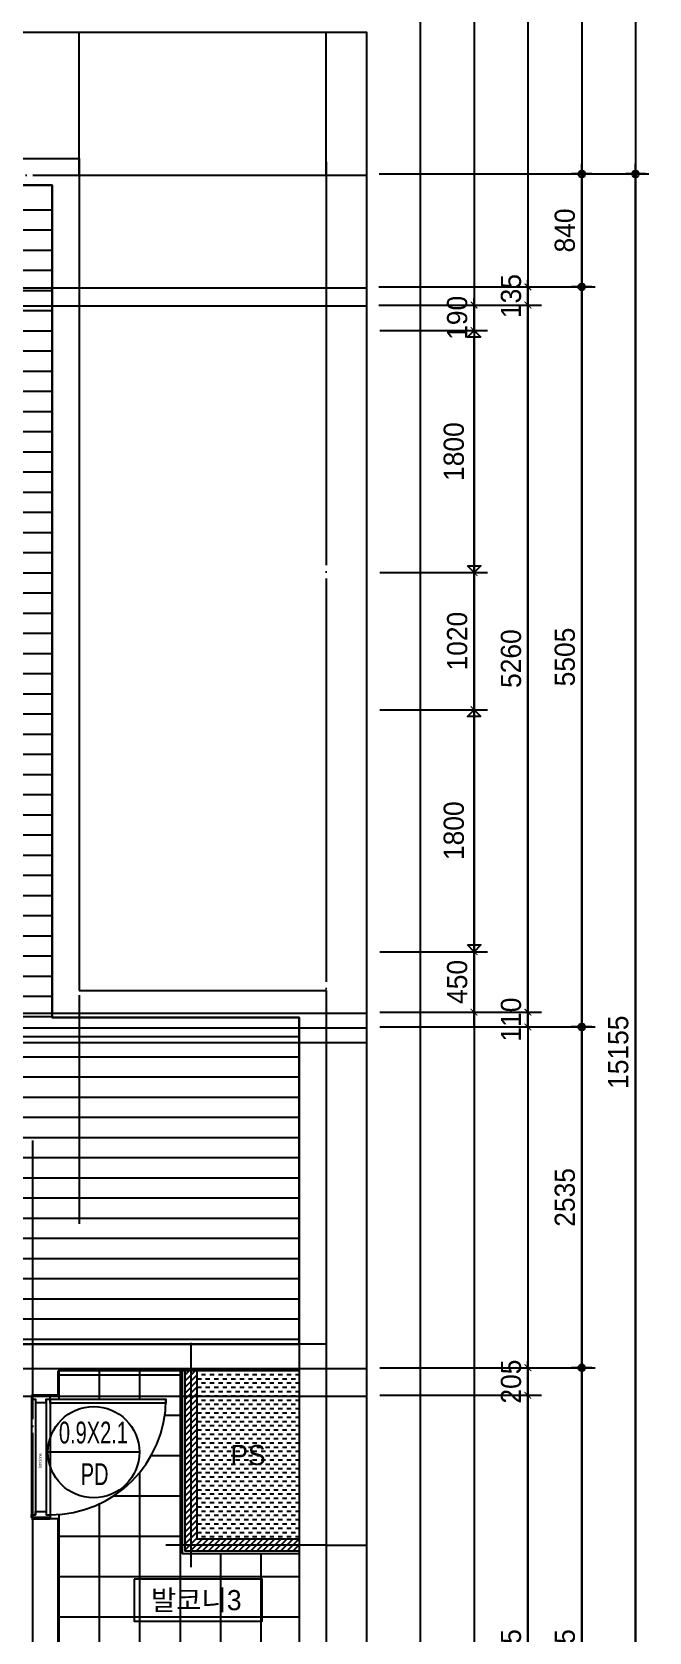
# Model space of a CAD drawing. Header units: millimetres. Extents: x -24416 to 92204, y -190080 to 23760.
# Drawn here: x 80498 to 85083, y -88914 to -77012 of the extents above; entities that cross this region are included whole.
import ezdxf
from ezdxf.enums import TextEntityAlignment as Align
from ezdxf.xclip import XClip

# ---------------------------------------------------------------- set-up
doc = ezdxf.new("R2010")
doc.units = ezdxf.units.MM
doc.header["$LTSCALE"] = 50
doc.header["$XCLIPFRAME"] = 0
doc.linetypes.add('AUDIT_D_220706163347-0', pattern=[0])
doc.linetypes.add('CEN', pattern=[62, 60, -1, 0, -1])
doc.layers.get('defpoints').update_dxf_attribs({"color": 139})
for name, color, linetype in [('A-SOL252', 252, 'Continuous'), ('A-창호부호', 4, 'Continuous'), ('A_HAT', 8, 'Continuous'), ('AA-XXXX-DIMS', 7, 'Continuous'), ('ARDM', 7, 'Continuous'), ('CEN_CON', 1, 'CEN'), ('CEN_WALL', 12, 'CEN'), ('CONC', 2, 'Continuous'), ('DIM', 7, 'AUDIT_D_220706163347-0'), ('DOOR', 4, 'Continuous'), ('ELE3_CON', 7, 'Continuous'), ('FIN', 6, 'Continuous'), ('HAT', 5, 'Continuous'), ('ROM', 7, 'AUDIT_D_220706163347-0'), ('WAL', 3, 'Continuous'), ('바닥타일', 8, 'Continuous'), ('실명', 3, 'AUDIT_D_220706163347-0'), ('실명박스', 7, 'AUDIT_D_220706163347-0')]:
    doc.layers.add(name, color=color, linetype=linetype)
doc.layers.add('MC', color=135, linetype='Continuous', plot=False)
doc.layers.add('X - 단위세대$0$0_임시', color=134, linetype='Continuous', plot=False)
doc.styles.add('HAUD01', font='Dotum.ttf')
doc.styles.add('HAUD02', font='Dotum.ttf', dxfattribs={"width": 0.8})
doc.styles.add('맑은고딕', font='malgun.ttf', dxfattribs={"width": 0.9})
doc.dimstyles.new('DIM-50', dxfattribs={"dimscale": 50, "dimtxt": 3, "dimasz": 1, "dimexe": 2, "dimexo": 2, "dimgap": 1, "dimtad": 1, "dimdec": 0, "dimzin": 0, "dimdsep": 46, "dimtxsty": '맑은고딕', "dimblk1": 'DIMDOT', "dimblk2": 'DIMDOT', "dimsah": 1, "dimcen": 0.09, "dimdle": 2, "dimclrd": 7, "dimclre": 7, "dimclrt": 3, "dimadec": 0, "dimazin": 0, "dimtfac": 1, "dimtdec": 0, "dimtix": 1, "dimtmove": 2, "dimatfit": 3, "dimldrblk": 'DIMDOT', "dimfxl": 1, "dimtolj": 1, "dimtzin": 0, "dimarcsym": 0})
doc.dimstyles.new('MCDIM-50', dxfattribs={"dimscale": 50, "dimtxt": 3, "dimasz": 1, "dimexe": 2, "dimexo": 2, "dimgap": 1, "dimtad": 1, "dimdec": 0, "dimzin": 0, "dimdsep": 46, "dimtxsty": '맑은고딕', "dimblk1": 'ARCHTICK', "dimblk2": 'ARCHTICK', "dimsah": 1, "dimcen": 0.09, "dimdle": 2, "dimclrd": 7, "dimclre": 7, "dimclrt": 3, "dimadec": 0, "dimazin": 0, "dimtfac": 1, "dimtdec": 0, "dimtix": 1, "dimtmove": 2, "dimatfit": 3, "dimldrblk": 'ARCHTICK', "dimfxl": 1, "dimtolj": 1, "dimtzin": 0, "dimarcsym": 0})
doc.dimstyles.new('외부100-win', dxfattribs={"dimscale": 50, "dimtxt": 3, "dimasz": 1, "dimexe": 2, "dimexo": 2.5, "dimgap": 1.5, "dimtad": 1, "dimdec": 0, "dimzin": 0, "dimdsep": 46, "dimtxsty": '맑은고딕', "dimblk": 'DO2-2', "dimblk1": 'DO2-2', "dimblk2": 'DIMDOT', "dimcen": 0.09, "dimdle": 2, "dimclrd": 7, "dimclre": 7, "dimclrt": 3, "dimadec": 0, "dimazin": 0, "dimtfac": 1, "dimtdec": 0, "dimtix": 1, "dimtmove": 2, "dimatfit": 3, "dimldrblk": 'DO2-2', "dimfxl": 1, "dimtolj": 1, "dimtzin": 0, "dimarcsym": 0})

# ---------------------------------------------------------------- blocks, each defined once
blk = doc.blocks.new('PD-900(140)')
at = {"layer": 'DOOR'}
for p, q in [((20, 140), (880, 140)), ((20, 110), (880, 110)), ((20, 30), (880, 30)), ((20, 0), (880, 0))]:
    blk.add_line(p, q, dxfattribs=at)
blk.add_lwpolyline([(20, 140), (20, 1000), (50, 1000), (50, 140), (20, 140)], dxfattribs=at)
for points in [[(45, 110), (20, 110), (20, 140), (0, 140), (0, 0), (20, 0), (20, 30), (45, 30)], [(855, 110), (880, 110), (880, 140), (900, 140), (900, 0), (880, 0), (880, 30), (855, 30)]]:
    blk.add_lwpolyline(points, close=True, dxfattribs=at)
blk.add_arc((20, 140), 860, 0, 90, dxfattribs=at)
at = {"layer": 'X - 단위세대$0$0_임시'}
for p, q in [((-10, 0), (-10, 140)), ((910, 0), (910, 140))]:
    blk.add_line(p, q, dxfattribs=at)
at = {"layer": 'X - 단위세대$0$0_임시', "style": 'HAUD02'}
blk.add_text('900(140)', height=20, dxfattribs=at).set_placement((479, 65), align=Align.MIDDLE)
blk = doc.blocks.new('U-121B(확장)1', base_point=(292392, -178478))
at = {"layer": 'A-SOL252'}
h = blk.add_hatch(dxfattribs=at)
h.set_pattern_fill('DASH', color=256, scale=10, style=0)
h.set_pattern_definition([(0, (0, 1045), (31.75, 31.75), [31.75, -31.75])])
h.paths.add_polyline_path([(317062, -172218), (316302, -172218), (316302, -173468), (317062, -173468)])
at = {"layer": 'A_HAT'}
h = blk.add_hatch(dxfattribs=at)
h.set_pattern_fill('ANSI31', color=256, scale=10, style=0)
h.set_pattern_definition([(45, (0, 1045), (-22.4506403, 22.4506403), [])])
h.paths.add_polyline_path([(316302, -172218), (316212, -172218), (316212, -173558), (317062, -173558), (317062, -173468), (316302, -173468)])
at = {"layer": 'HAT', "ltscale": 100}
h = blk.add_hatch(dxfattribs=at)
h.set_pattern_fill('_USER', color=8, scale=150, pattern_type=0)
h.set_pattern_definition([(360, (-115520.22, -124384.48), (-2e-14, 150), [])])
h.paths.add_polyline_path([(317062, -169588), (315227, -169588), (315227, -163448), (313887, -163448), (313887, -172018), (317062, -172018)])
at = {"layer": '바닥타일'}
h = blk.add_hatch(dxfattribs=at)
h.set_pattern_fill('_USER', color=256, scale=300, double=1, pattern_type=0)
h.set_pattern_definition([(0, (0, 0), (0, 300), []), (90, (0, 0), (-300, 2e-14), [])])
edge = h.paths.add_edge_path()
edge.add_line((315272, -175078), (315272, -173286))
edge.add_arc((315212, -172428), 860, 274.0006, 360)
edge.add_line((316072, -172428), (315272, -172428))
edge.add_line((315272, -172428), (315272, -172218))
edge.add_line((315272, -172218), (316192, -172218))
edge.add_line((316192, -172218), (316192, -173578))
edge.add_line((316192, -173578), (317062, -173578))
edge.add_line((317062, -173578), (317062, -175078))
edge.add_line((317062, -175078), (315272, -175078))
at = {"layer": 'CEN_CON'}
for p, q in [((315427, -163223), (315427, -171123)), ((317262, -163223), (317262, -178778)), ((308882, -163323), (317557, -163323)), ((317562, -169668), (311782, -169668)), ((315082, -178778), (315082, -170503))]:
    blk.add_line(p, q, dxfattribs=at)
at = {"layer": 'CEN_WALL'}
for p, q in [((317557, -164163), (308882, -164163)), ((316257, -172008), (316257, -173678)), ((317562, -172203), (312082, -172203)), ((317262, -173513), (316072, -173513))]:
    blk.add_line(p, q, dxfattribs=at)
at = {"layer": 'CONC'}
for p, q in [((317262, -172018), (313887, -172018)), ((317262, -172018), (317262, -174878)), ((317062, -172218), (315272, -172218)), ((315272, -172398), (315272, -172218)), ((317062, -172218), (317062, -174878)), ((315272, -172398), (315072, -172398)), ((315272, -173318), (315072, -173318)), ((315272, -175078), (315272, -173318))]:
    blk.add_line(p, q, dxfattribs=at)
at = {"layer": 'ELE3_CON'}
for p, q in [((313887, -163198), (315427, -163198)), ((315427, -163198), (315427, -169388)), ((313887, -163398), (315227, -163398)), ((315227, -163398), (315227, -169588)), ((315427, -169388), (317262, -169388)), ((317262, -169388), (317262, -172863)), ((315227, -169588), (317062, -169588)), ((317062, -169588), (317062, -172863))]:
    blk.add_line(p, q, dxfattribs=at)
at = {"layer": 'FIN'}
for p in [(316192, -172218), (317062, -173578)]:
    blk.add_line(p, (316192, -173578), dxfattribs=at)
at = {"layer": 'HAT', "color": 8, "ltscale": 100}
blk.add_lwpolyline([(313887, -172018), (317062, -172018), (317062, -169588), (315227, -169588), (315227, -163398), (313887, -163398)], close=True, dxfattribs=at)
at = {"layer": 'MC'}
for p, q in [((317557, -164298), (308882, -164298)), ((317562, -169558), (311782, -169558)), ((317562, -169778), (311782, -169778)), ((317562, -172408), (312082, -172408))]:
    blk.add_line(p, q, dxfattribs=at)
at = {"layer": 'WAL'}
for p, q in [((316212, -172218), (316212, -173558)), ((316302, -172218), (316302, -173468)), ((317062, -173468), (316302, -173468)), ((317062, -173558), (316212, -173558))]:
    blk.add_line(p, q, dxfattribs=at)
at = {"layer": 'DOOR', "rotation": 270}
blk.add_blockref('PD-900(140)', (315072, -172408), dxfattribs=at)
blk = doc.blocks.new('A$C4D377245')
at = {"layer": 'A-창호부호'}
blk.add_line((675, 345), (15, 345), dxfattribs=at)
blk.add_circle((345, 345), 330, dxfattribs=at)
blk = doc.blocks.new('DIMDOT')
at = {"layer": 'AA-XXXX-DIMS'}
for p, q in [((-1.5, 0), (1.5, 0)), ((0, -1.5), (0, 1.5))]:
    blk.add_line(p, q, dxfattribs=at)
for radius in [0.5, 0.25]:
    blk.add_circle((0, 0), radius, dxfattribs=at)
blk = doc.blocks.new('*D89')
at = {"layer": 'defpoints', "color": 0, "transparency": 16777216}
for p in [(32829, -110708), (34429, -110708), (32829, -115033)]:
    blk.add_point(p, dxfattribs=at)
at = {"layer": 'DIM', "color": 7, "lineweight": -2, "transparency": 16777216}
for p, q in [((32929, -110708), (34529, -110708)), ((34429, -114983), (34429, -110758)), ((32929, -115033), (34529, -115033))]:
    blk.add_line(p, q, dxfattribs=at)
at = {"layer": 'DIM', "color": 7, "lineweight": -2, "transparency": 16777216, "xscale": 50, "yscale": 50, "zscale": 50}
for p, rotation in [((34429, -110708), 90), ((34429, -115033), 270)]:
    blk.add_blockref('DIMDOT', p, dxfattribs=dict(at, rotation=rotation))
at = {"layer": 'DIM', "color": 3, "transparency": 16777216, "insert": (34304, -112871), "char_height": 150, "attachment_point": 5, "rotation": 90, "style": 'HAUD01'}
blk.add_mtext('\\A1;4325', dxfattribs=at)
blk = doc.blocks.new('*D90')
at = {"layer": 'defpoints', "color": 0, "transparency": 16777216}
for p in [(32829, -108173), (34429, -108173), (32829, -110708)]:
    blk.add_point(p, dxfattribs=at)
at = {"layer": 'DIM', "color": 7, "lineweight": -2, "transparency": 16777216}
for p, q in [((32929, -108173), (34529, -108173)), ((34429, -110658), (34429, -108223)), ((32929, -110708), (34529, -110708))]:
    blk.add_line(p, q, dxfattribs=at)
at = {"layer": 'DIM', "color": 7, "lineweight": -2, "transparency": 16777216, "xscale": 50, "yscale": 50, "zscale": 50}
for p, rotation in [((34429, -108173), 90), ((34429, -110708), 270)]:
    blk.add_blockref('DIMDOT', p, dxfattribs=dict(at, rotation=rotation))
at = {"layer": 'DIM', "color": 3, "transparency": 16777216, "insert": (34304, -109441), "char_height": 150, "attachment_point": 5, "rotation": 90, "style": 'HAUD01'}
blk.add_mtext('\\A1;2535', dxfattribs=at)
blk = doc.blocks.new('*D91')
at = {"layer": 'defpoints', "color": 0, "transparency": 16777216}
for p in [(32827, -102668), (34429, -102668), (32829, -108173)]:
    blk.add_point(p, dxfattribs=at)
at = {"layer": 'DIM', "color": 7, "lineweight": -2, "transparency": 16777216}
for p, q in [((32927, -102668), (34529, -102668)), ((34429, -108123), (34429, -102718)), ((32929, -108173), (34529, -108173))]:
    blk.add_line(p, q, dxfattribs=at)
at = {"layer": 'DIM', "color": 7, "lineweight": -2, "transparency": 16777216, "xscale": 50, "yscale": 50, "zscale": 50}
for p, rotation in [((34429, -102668), 90), ((34429, -108173), 270)]:
    blk.add_blockref('DIMDOT', p, dxfattribs=dict(at, rotation=rotation))
at = {"layer": 'DIM', "color": 3, "transparency": 16777216, "insert": (34304, -105421), "char_height": 150, "attachment_point": 5, "rotation": 90, "style": 'HAUD01'}
blk.add_mtext('\\A1;5505', dxfattribs=at)
blk = doc.blocks.new('*D92')
at = {"layer": 'defpoints', "color": 0, "transparency": 16777216}
for p in [(32824, -101828), (34429, -101828), (32827, -102668)]:
    blk.add_point(p, dxfattribs=at)
at = {"layer": 'DIM', "color": 7, "lineweight": -2, "transparency": 16777216}
for p, q in [((32924, -101828), (34529, -101828)), ((34429, -102618), (34429, -101878)), ((32927, -102668), (34529, -102668))]:
    blk.add_line(p, q, dxfattribs=at)
at = {"layer": 'DIM', "color": 7, "lineweight": -2, "transparency": 16777216, "xscale": 50, "yscale": 50, "zscale": 50}
for p, rotation in [((34429, -101828), 90), ((34429, -102668), 270)]:
    blk.add_blockref('DIMDOT', p, dxfattribs=dict(at, rotation=rotation))
at = {"layer": 'DIM', "color": 3, "transparency": 16777216, "insert": (34304, -102248), "char_height": 150, "attachment_point": 5, "rotation": 90, "style": 'HAUD01'}
blk.add_mtext('\\A1;840', dxfattribs=at)
blk = doc.blocks.new('*D93')
at = {"layer": 'defpoints', "color": 0, "transparency": 16777216}
for p in [(32824, -101828), (34829, -101828), (32829, -116983)]:
    blk.add_point(p, dxfattribs=at)
at = {"layer": 'DIM', "color": 7, "lineweight": -2, "transparency": 16777216}
for p, q in [((32924, -101828), (34929, -101828)), ((34829, -116933), (34829, -101878)), ((32929, -116983), (34929, -116983))]:
    blk.add_line(p, q, dxfattribs=at)
at = {"layer": 'DIM', "color": 7, "lineweight": -2, "transparency": 16777216, "xscale": 50, "yscale": 50, "zscale": 50}
for p, rotation in [((34829, -101828), 90), ((34829, -116983), 270)]:
    blk.add_blockref('DIMDOT', p, dxfattribs=dict(at, rotation=rotation))
at = {"layer": 'DIM', "color": 3, "transparency": 16777216, "insert": (34701, -108361), "char_height": 150, "attachment_point": 5, "rotation": 90, "style": 'HAUD01'}
blk.add_mtext('\\A1;15155', dxfattribs=at)
blk = doc.blocks.new('_ArchTick')
at = {"color": 0, "linetype": 'ByBlock', "const_width": 0.15}
blk.add_lwpolyline([(-0.5, -0.5), (0.5, 0.5)], dxfattribs=at)
blk = doc.blocks.new('*D95')
at = {"layer": 'defpoints', "color": 0, "linetype": 'ByBlock', "transparency": 16777216}
for p in [(32829, -110913), (34029, -110913), (32829, -114828)]:
    blk.add_point(p, dxfattribs=at)
at = {"layer": 'DIM', "color": 7, "linetype": 'ByBlock', "lineweight": -2, "transparency": 16777216}
for p, q in [((32929, -110913), (34129, -110913)), ((34029, -114928), (34029, -110813)), ((32929, -114828), (34129, -114828))]:
    blk.add_line(p, q, dxfattribs=at)
at = {"layer": 'DIM', "color": 7, "linetype": 'ByBlock', "lineweight": -2, "transparency": 16777216, "xscale": 50, "yscale": 50, "zscale": 50}
for p, rotation in [((34029, -110913), 90), ((34029, -114828), 270)]:
    blk.add_blockref('_ArchTick', p, dxfattribs=dict(at, rotation=rotation))
at = {"layer": 'DIM', "color": 3, "linetype": 'ByBlock', "transparency": 16777216, "insert": (33904, -112871), "char_height": 150, "attachment_point": 5, "rotation": 90, "style": 'HAUD01'}
blk.add_mtext('\\A1;3915', dxfattribs=at)
blk = doc.blocks.new('*D96')
at = {"layer": 'defpoints', "color": 0, "linetype": 'ByBlock', "transparency": 16777216}
for p in [(32829, -110708), (34029, -110708), (32829, -110913)]:
    blk.add_point(p, dxfattribs=at)
at = {"layer": 'DIM', "color": 7, "linetype": 'ByBlock', "lineweight": -2, "transparency": 16777216}
for p, q in [((34029, -110708), (34029, -110658)), ((32929, -110708), (34129, -110708)), ((34029, -110913), (34029, -110708)), ((32929, -110913), (34129, -110913)), ((34029, -110913), (34029, -110963))]:
    blk.add_line(p, q, dxfattribs=at)
at = {"layer": 'DIM', "color": 7, "linetype": 'ByBlock', "lineweight": -2, "transparency": 16777216, "xscale": 50, "yscale": 50, "zscale": 50}
for p, rotation in [((34029, -110708), 270), ((34029, -110913), 90)]:
    blk.add_blockref('_ArchTick', p, dxfattribs=dict(at, rotation=rotation))
at = {"layer": 'DIM', "color": 3, "linetype": 'ByBlock', "transparency": 16777216, "insert": (33904, -110811), "char_height": 150, "attachment_point": 5, "rotation": 90, "style": 'HAUD01'}
blk.add_mtext('\\A1;205', dxfattribs=at)
blk = doc.blocks.new('*D97')
at = {"layer": 'defpoints', "color": 0, "linetype": 'ByBlock', "transparency": 16777216}
for p in [(32829, -108063), (34029, -108063), (32829, -108173)]:
    blk.add_point(p, dxfattribs=at)
at = {"layer": 'DIM', "color": 7, "linetype": 'ByBlock', "lineweight": -2, "transparency": 16777216}
for p, q in [((32929, -108063), (34129, -108063)), ((34029, -108063), (34029, -108013)), ((34029, -108173), (34029, -108063)), ((32929, -108173), (34129, -108173)), ((34029, -108173), (34029, -108223))]:
    blk.add_line(p, q, dxfattribs=at)
at = {"layer": 'DIM', "color": 7, "linetype": 'ByBlock', "lineweight": -2, "transparency": 16777216, "xscale": 50, "yscale": 50, "zscale": 50}
for p, rotation in [((34029, -108063), 270), ((34029, -108173), 90)]:
    blk.add_blockref('_ArchTick', p, dxfattribs=dict(at, rotation=rotation))
at = {"layer": 'DIM', "color": 3, "linetype": 'ByBlock', "transparency": 16777216, "insert": (33904, -108118), "char_height": 150, "attachment_point": 5, "rotation": 90, "style": 'HAUD01'}
blk.add_mtext('\\A1;110', dxfattribs=at)
blk = doc.blocks.new('*D98')
at = {"layer": 'defpoints', "color": 0, "linetype": 'ByBlock', "transparency": 16777216}
for p in [(32822, -102803), (34029, -102803), (32829, -108063)]:
    blk.add_point(p, dxfattribs=at)
at = {"layer": 'DIM', "color": 7, "linetype": 'ByBlock', "lineweight": -2, "transparency": 16777216}
for p, q in [((34029, -108163), (34029, -102703)), ((32922, -102803), (34129, -102803)), ((32929, -108063), (34129, -108063))]:
    blk.add_line(p, q, dxfattribs=at)
at = {"layer": 'DIM', "color": 7, "linetype": 'ByBlock', "lineweight": -2, "transparency": 16777216, "xscale": 50, "yscale": 50, "zscale": 50}
for p, rotation in [((34029, -102803), 90), ((34029, -108063), 270)]:
    blk.add_blockref('_ArchTick', p, dxfattribs=dict(at, rotation=rotation))
at = {"layer": 'DIM', "color": 3, "linetype": 'ByBlock', "transparency": 16777216, "insert": (33904, -105433), "char_height": 150, "attachment_point": 5, "rotation": 90, "style": 'HAUD01'}
blk.add_mtext('\\A1;5260', dxfattribs=at)
blk = doc.blocks.new('*D99')
at = {"layer": 'defpoints', "color": 0, "linetype": 'ByBlock', "transparency": 16777216}
for p in [(32822, -102668), (34029, -102668), (32822, -102803)]:
    blk.add_point(p, dxfattribs=at)
at = {"layer": 'DIM', "color": 7, "linetype": 'ByBlock', "lineweight": -2, "transparency": 16777216}
for p, q in [((32922, -102668), (34129, -102668)), ((34029, -102668), (34029, -102618)), ((34029, -102803), (34029, -102668)), ((32922, -102803), (34129, -102803)), ((34029, -102803), (34029, -102853))]:
    blk.add_line(p, q, dxfattribs=at)
at = {"layer": 'DIM', "color": 7, "linetype": 'ByBlock', "lineweight": -2, "transparency": 16777216, "xscale": 50, "yscale": 50, "zscale": 50}
for p, rotation in [((34029, -102668), 270), ((34029, -102803), 90)]:
    blk.add_blockref('_ArchTick', p, dxfattribs=dict(at, rotation=rotation))
at = {"layer": 'DIM', "color": 3, "linetype": 'ByBlock', "transparency": 16777216, "insert": (33904, -102736), "char_height": 150, "attachment_point": 5, "rotation": 90, "style": 'HAUD01'}
blk.add_mtext('\\A1;135', dxfattribs=at)
blk = doc.blocks.new('*D100')
at = {"layer": 'defpoints', "color": 0, "linetype": 'ByBlock', "transparency": 16777216}
for p in [(32829, -107613), (33629, -107613), (32829, -108063)]:
    blk.add_point(p, dxfattribs=at)
at = {"layer": 'DIM', "color": 7, "linetype": 'ByBlock', "lineweight": -2, "transparency": 16777216}
for p, q in [((33629, -108163), (33629, -107513)), ((32929, -107613), (33729, -107613)), ((32929, -108063), (33729, -108063))]:
    blk.add_line(p, q, dxfattribs=at)
at = {"layer": 'DIM', "color": 7, "linetype": 'ByBlock', "lineweight": -2, "transparency": 16777216, "xscale": 50, "yscale": 50, "zscale": 50}
for p, rotation in [((33629, -107613), 90), ((33629, -108063), 270)]:
    blk.add_blockref('_ArchTick', p, dxfattribs=dict(at, rotation=rotation))
at = {"layer": 'DIM', "color": 3, "linetype": 'ByBlock', "transparency": 16777216, "insert": (33504, -107838), "char_height": 150, "attachment_point": 5, "rotation": 90, "style": 'HAUD01'}
blk.add_mtext('\\A1;450', dxfattribs=at)
blk = doc.blocks.new('DO2-2')
at = {"layer": 'ARDM'}
blk.add_line((0, 0), (-2, 0), dxfattribs=at)
blk.add_lwpolyline([(-1, -1), (-1, 1), (0, 0)], close=True, dxfattribs=at)
blk = doc.blocks.new('*D101')
at = {"layer": 'defpoints', "color": 0, "linetype": 'ByBlock', "transparency": 16777216}
for p in [(32829, -105813), (33629, -105813), (32829, -107613)]:
    blk.add_point(p, dxfattribs=at)
at = {"layer": 'DIM', "color": 7, "linetype": 'ByBlock', "lineweight": -2, "transparency": 16777216}
for p, q in [((32954, -105813), (33729, -105813)), ((33629, -107563), (33629, -105863)), ((32954, -107613), (33729, -107613))]:
    blk.add_line(p, q, dxfattribs=at)
at = {"layer": 'DIM', "color": 7, "linetype": 'ByBlock', "lineweight": -2, "transparency": 16777216, "xscale": 50, "yscale": 50, "zscale": 50}
for p, rotation in [((33629, -105813), 90), ((33629, -107613), 270)]:
    blk.add_blockref('DO2-2', p, dxfattribs=dict(at, rotation=rotation))
at = {"layer": 'DIM', "color": 3, "linetype": 'ByBlock', "transparency": 16777216, "insert": (33479, -106713), "char_height": 150, "attachment_point": 5, "rotation": 90, "style": 'HAUD01'}
blk.add_mtext('\\A1;1800', dxfattribs=at)
blk = doc.blocks.new('*D102')
at = {"layer": 'defpoints', "color": 0, "linetype": 'ByBlock', "transparency": 16777216}
for p in [(32829, -104793), (33629, -104793), (32829, -105813)]:
    blk.add_point(p, dxfattribs=at)
at = {"layer": 'DIM', "color": 7, "linetype": 'ByBlock', "lineweight": -2, "transparency": 16777216}
for p, q in [((33629, -105913), (33629, -104693)), ((32929, -104793), (33729, -104793)), ((32929, -105813), (33729, -105813))]:
    blk.add_line(p, q, dxfattribs=at)
at = {"layer": 'DIM', "color": 7, "linetype": 'ByBlock', "lineweight": -2, "transparency": 16777216, "xscale": 50, "yscale": 50, "zscale": 50}
for p, rotation in [((33629, -104793), 90), ((33629, -105813), 270)]:
    blk.add_blockref('_ArchTick', p, dxfattribs=dict(at, rotation=rotation))
at = {"layer": 'DIM', "color": 3, "linetype": 'ByBlock', "transparency": 16777216, "insert": (33504, -105303), "char_height": 150, "attachment_point": 5, "rotation": 90, "style": 'HAUD01'}
blk.add_mtext('\\A1;1020', dxfattribs=at)
blk = doc.blocks.new('*D103')
at = {"layer": 'defpoints', "color": 0, "linetype": 'ByBlock', "transparency": 16777216}
for p in [(32829, -102993), (33629, -102993), (32829, -104793)]:
    blk.add_point(p, dxfattribs=at)
at = {"layer": 'DIM', "color": 7, "linetype": 'ByBlock', "lineweight": -2, "transparency": 16777216}
for p, q in [((32954, -102993), (33729, -102993)), ((33629, -104743), (33629, -103043)), ((32954, -104793), (33729, -104793))]:
    blk.add_line(p, q, dxfattribs=at)
at = {"layer": 'DIM', "color": 7, "linetype": 'ByBlock', "lineweight": -2, "transparency": 16777216, "xscale": 50, "yscale": 50, "zscale": 50}
for p, rotation in [((33629, -102993), 90), ((33629, -104793), 270)]:
    blk.add_blockref('DO2-2', p, dxfattribs=dict(at, rotation=rotation))
at = {"layer": 'DIM', "color": 3, "linetype": 'ByBlock', "transparency": 16777216, "insert": (33479, -103893), "char_height": 150, "attachment_point": 5, "rotation": 90, "style": 'HAUD01'}
blk.add_mtext('\\A1;1800', dxfattribs=at)
blk = doc.blocks.new('*D104')
at = {"layer": 'defpoints', "color": 0, "linetype": 'ByBlock', "transparency": 16777216}
for p in [(32824, -102803), (33629, -102803), (32829, -102993)]:
    blk.add_point(p, dxfattribs=at)
at = {"layer": 'DIM', "color": 7, "linetype": 'ByBlock', "lineweight": -2, "transparency": 16777216}
for p, q in [((32924, -102803), (33729, -102803)), ((33629, -102803), (33629, -102753)), ((33629, -102993), (33629, -102803)), ((32929, -102993), (33729, -102993)), ((33629, -102993), (33629, -103043))]:
    blk.add_line(p, q, dxfattribs=at)
at = {"layer": 'DIM', "color": 7, "linetype": 'ByBlock', "lineweight": -2, "transparency": 16777216, "xscale": 50, "yscale": 50, "zscale": 50}
for p, rotation in [((33629, -102803), 270), ((33629, -102993), 90)]:
    blk.add_blockref('_ArchTick', p, dxfattribs=dict(at, rotation=rotation))
at = {"layer": 'DIM', "color": 3, "linetype": 'ByBlock', "transparency": 16777216, "insert": (33504, -102898), "char_height": 150, "attachment_point": 5, "rotation": 90, "style": 'HAUD01'}
blk.add_mtext('\\A1;190', dxfattribs=at)
blk = doc.blocks.new('DIM-1108')
at = {"layer": 'DIM'}
for base, p1, p2, picture, middle in [((34428.9, -101828.4), (32827.2, -102668.4), (32823.9, -101828.4), '*D92', (34303.8, -102248.4)), ((34428.9, -102668.4), (32828.9, -108173.4), (32827.2, -102668.4), '*D91', (34303.8, -105420.9)), ((34428.9, -108173.4), (32828.9, -110708.4), (32828.9, -108173.4), '*D90', (34303.8, -109440.9)), ((34428.9, -110708.4), (32828.9, -115033.4), (32828.9, -110708.4), '*D89', (34303.8, -112870.9))]:
    dim = blk.add_linear_dim(base=base, p1=p1, p2=p2, angle=270, dimstyle='DIM-50', override={"dimscale": 50, "dimtxsty": 'HAUD01'}, dxfattribs=at)
    dim.commit()
    dim.dimension.update_dxf_attribs({"geometry": picture, "text_midpoint": middle})
dim = blk.add_linear_dim(base=(34828.9, -101828.4), p1=(32828.9, -116983.4), p2=(32823.9, -101828.4), angle=270, dimstyle='DIM-50', override={"dimscale": 50, "dimtxsty": 'HAUD01'}, dxfattribs=at)
dim.commit()
dim.dimension.update_dxf_attribs({"geometry": '*D93', "text_midpoint": (34701, -108360.9), "dimtype": 128})
at = {"layer": 'DIM', "linetype": 'ByBlock'}
for base, p1, p2, dimstyle, picture, middle in [((34028.9, -102668.4), (32822.2, -102803.4), (32822.2, -102668.4), 'MCDIM-50', '*D99', (33903.8, -102735.9)), ((34028.9, -102803.4), (32828.9, -108063.4), (32822.2, -102803.4), 'MCDIM-50', '*D98', (33903.8, -105433.4)), ((33628.9, -102803.4), (32828.9, -102993.4), (32823.9, -102803.4), 'MCDIM-50', '*D104', (33503.8, -102898.4)), ((33628.9, -102993.4), (32828.9, -104793.4), (32828.9, -102993.4), '외부100-win', '*D103', (33478.8, -103893.4)), ((33628.9, -104793.4), (32828.9, -105813.4), (32828.9, -104793.4), 'MCDIM-50', '*D102', (33503.8, -105303.4)), ((33628.9, -105813.4), (32828.9, -107613.4), (32828.9, -105813.4), '외부100-win', '*D101', (33478.8, -106713.4)), ((33628.9, -107613.4), (32828.9, -108063.4), (32828.9, -107613.4), 'MCDIM-50', '*D100', (33503.8, -107838.4)), ((34028.9, -108063.4), (32828.9, -108173.4), (32828.9, -108063.4), 'MCDIM-50', '*D97', (33903.8, -108118.4)), ((34028.9, -110708.4), (32828.9, -110913.4), (32828.9, -110708.4), 'MCDIM-50', '*D96', (33903.8, -110810.9)), ((34028.9, -110913.4), (32828.9, -114828.4), (32828.9, -110913.4), 'MCDIM-50', '*D95', (33903.8, -112870.9))]:
    dim = blk.add_linear_dim(base=base, p1=p1, p2=p2, angle=270, dimstyle=dimstyle, override={"dimtxsty": 'HAUD01'}, dxfattribs=at)
    dim.commit()
    dim.dimension.update_dxf_attribs({"geometry": picture, "text_midpoint": middle})

msp = doc.modelspace()

# ---------------------------------------------------------------- linework, layer by layer
at = {"layer": 'CEN_CON'}
for p, q in [((80848, -78077), (80848, -77012)), ((82683, -78077), (82683, -77012)), ((82683, -88267), (82983, -88267))]:
    msp.add_line(p, q, dxfattribs=at)
at = {"layer": 'defpoints'}
for points in [[(54658, -75012), (84983, -75012), (84983, -95532), (54658, -95532)], [(55058, -75412), (84583, -75412), (84583, -95132), (55058, -95132)], [(55458, -75812), (84183, -75812), (84183, -94732), (55458, -94732)], [(55858, -76212), (83783, -76212), (83783, -94332), (55858, -94332)], [(56258, -76612), (83383, -76612), (83383, -93932), (56258, -93932)], [(56658, -77012), (82983, -77012), (82983, -93532), (56658, -93532)]]:
    msp.add_lwpolyline(points, close=True, dxfattribs=at)
at = {"layer": '실명박스'}
msp.add_lwpolyline([(81256, -88520), (81256, -88832), (82209, -88832), (82209, -88520)], close=True, dxfattribs=at)

# ---------------------------------------------------------------- block references
msp.add_blockref('DIM-1108', (50154, 23760))
ref = msp.add_blockref('U-121B(확장)1', (57813, -93232))
XClip(ref).set_block_clipping_path([(291236.9970359709, -178777.7726251345), (317561.77152699, -162257.7726268454)])
at = {"layer": 'A-창호부호', "xscale": 1.028985507291509, "yscale": 1.028985507291509, "zscale": 1.028985507291509}
msp.add_blockref('A$C4D377245', (80601, -87931), dxfattribs=at)

# ---------------------------------------------------------------- texts
at = {"layer": 'A-창호부호', "color": 6, "style": 'HAUD01', "width": 0.7}
for s, p in [('0.9X2.1', (80954, -87430)), ('PD', (80963, -87740))]:
    msp.add_text(s, height=162.5, dxfattribs=at).set_placement(p, align=Align.MIDDLE)
at = {"layer": 'ROM', "color": 3, "style": 'HAUD01'}
msp.add_text('PS', height=150, dxfattribs=at).set_placement((82103, -87597), align=Align.MIDDLE)
at = {"layer": '실명', "style": 'HAUD01'}
msp.add_text('발코니3', height=150, dxfattribs=at).set_placement((81718, -88675), align=Align.MIDDLE)

doc.saveas('drawing.dxf')
